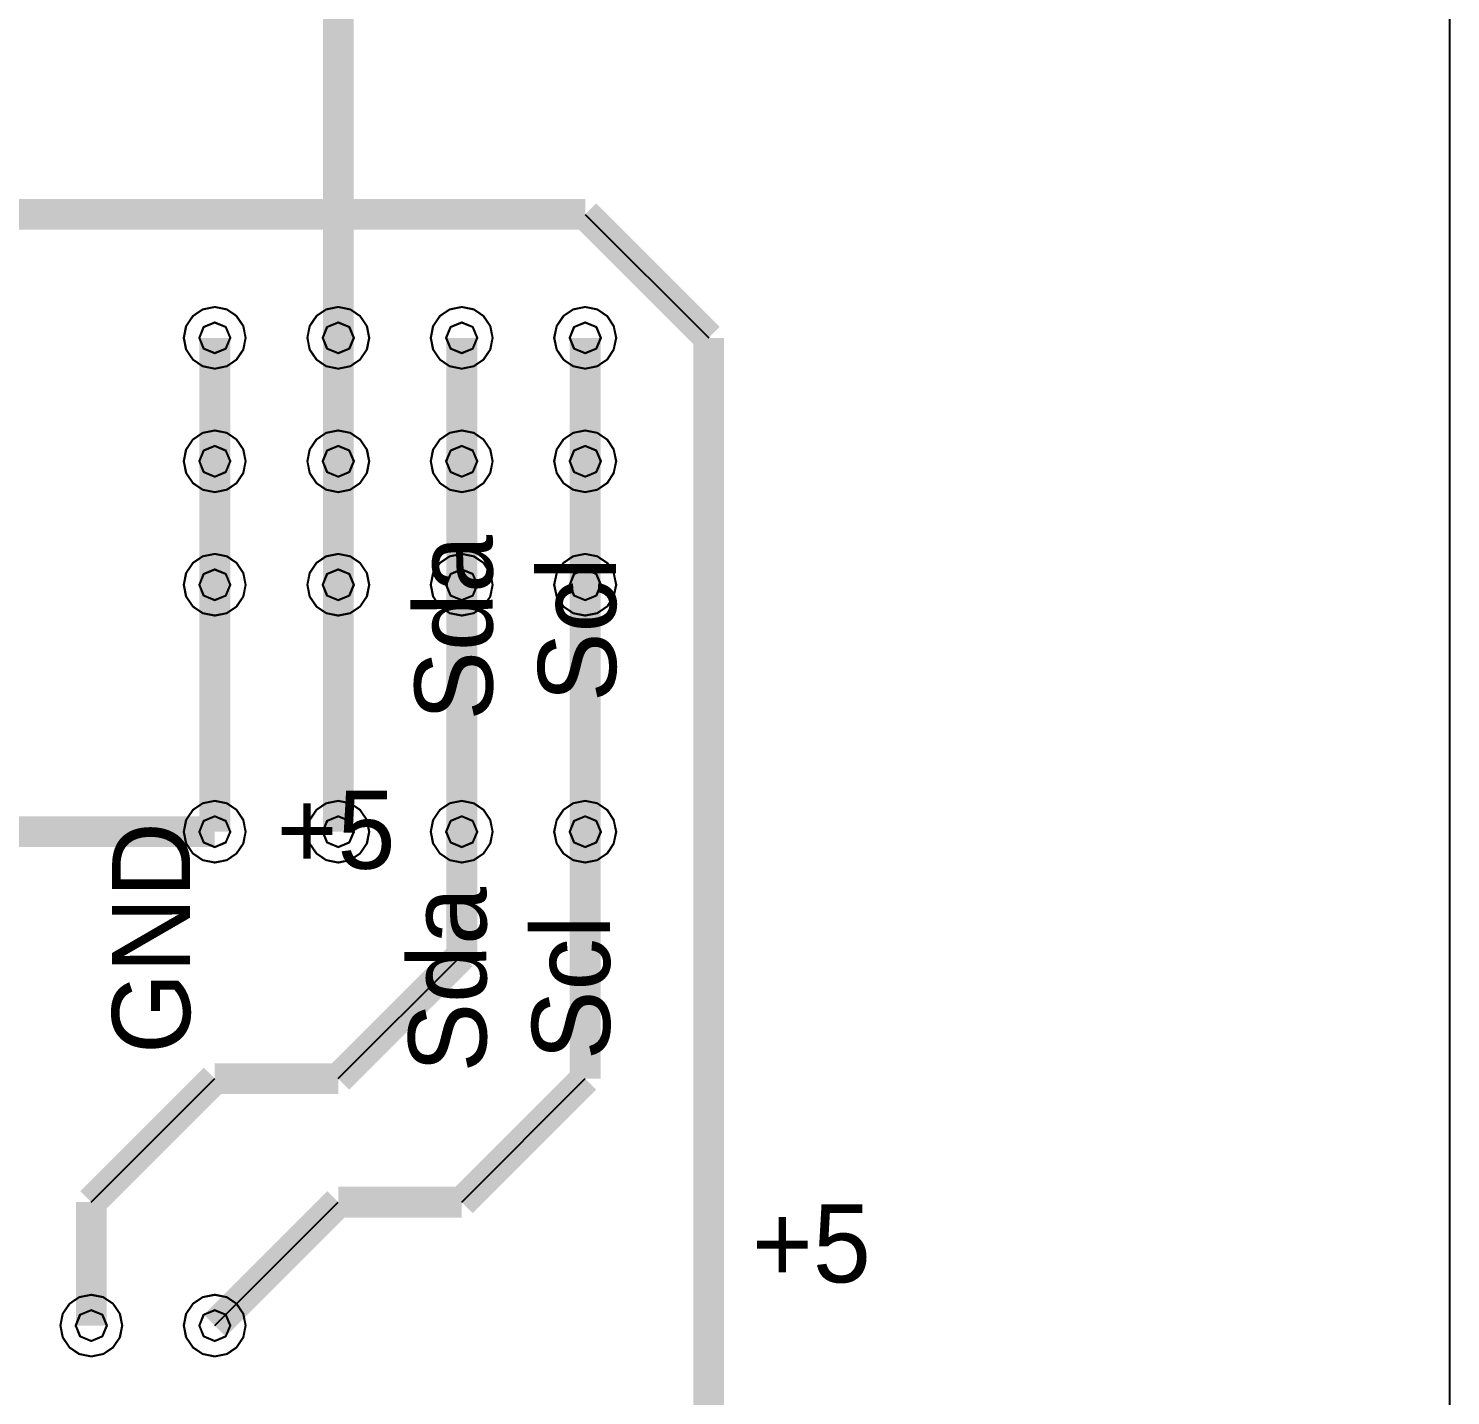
# Model space of a CAD drawing. Extents: x 0.8 to 14.6, y 0 to 10.
# Drawn here: x 12.196 to 14.595, y 5.122 to 7.428 of the extents above; entities that cross this region are included whole.
import ezdxf

# ---------------------------------------------------------------- set-up
doc = ezdxf.new("R2010")
doc.units = 0
doc.layers.get('0').update_dxf_attribs({"linetype": 'CONTINUOUS'})

msp = doc.modelspace()

# ---------------------------------------------------------------- linework, layer by layer
at = {"color": 0}
for points, const_width in [([(14.5938, 10.0313), (14.5938, 0.03125)], 0.00313), ([(12.7188, 7.53125), (12.7188, 7.11458)], 0.05208), ([(11.6771, 7.11458), (13.1354, 7.11458)], 0.05208), ([(12.7188, 7.11458), (12.7188, 6.69792)], 0.05208), ([(13.1354, 7.11458), (13.3438, 6.90625)], 0.05208), ([(12.5104, 6.69792), (12.5104, 6.90625)], 0.05208), ([(12.9271, 6.69792), (12.9271, 6.90625)], 0.05208), ([(13.1354, 6.69792), (13.1354, 6.90625)], 0.05208), ([(13.3438, 4.82292), (13.3438, 6.90625)], 0.05208), ([(12.5104, 6.69792), (12.5104, 6.07292)], 0.05208), ([(12.7188, 6.69792), (12.7188, 6.07292)], 0.05208), ([(12.9271, 6.07292), (12.9271, 6.69792)], 0.05208), ([(13.1354, 6.07292), (13.1354, 6.69792)], 0.05208), ([(11.2604, 6.07292), (12.5104, 6.07292)], 0.05208), ([(12.9271, 5.86458), (12.9271, 6.07292)], 0.05208), ([(13.1354, 5.65625), (13.1354, 6.07292)], 0.05208), ([(12.7188, 5.65625), (12.9271, 5.86458)], 0.05208), ([(12.3021, 5.44792), (12.5104, 5.65625)], 0.05208), ([(12.5104, 5.65625), (12.7188, 5.65625)], 0.05208), ([(12.9271, 5.44792), (13.1354, 5.65625)], 0.05208), ([(12.3021, 5.23958), (12.3021, 5.44792)], 0.05208), ([(12.5104, 5.23958), (12.7188, 5.44792)], 0.05208), ([(12.7188, 5.44792), (12.9271, 5.44792)], 0.05208)]:
    msp.add_lwpolyline(points, dxfattribs=dict(at, const_width=const_width))
for points in [[(13.1354, 7.11458), (13.3438, 6.90625)], [(12.7188, 5.65625), (12.9271, 5.86458)], [(12.3021, 5.44792), (12.5104, 5.65625)], [(12.9271, 5.44792), (13.1354, 5.65625)], [(12.5104, 5.23958), (12.7188, 5.44792)]]:
    msp.add_lwpolyline(points, dxfattribs=at)
at = {"color": 0, "const_width": 0.00344}
for points in [[(12.5625, 6.90625), (12.5584, 6.88601), (12.5472, 6.86947), (12.5307, 6.85829), (12.5104, 6.85417), (12.4901, 6.85829), (12.4736, 6.86947), (12.4624, 6.88601), (12.4583, 6.90625), (12.4624, 6.92654), (12.4736, 6.94308), (12.4901, 6.95426), (12.5104, 6.95833), (12.5307, 6.95426), (12.5472, 6.94308), (12.5584, 6.92654), (12.5625, 6.90625)], [(12.7708, 6.90625), (12.7667, 6.88601), (12.7555, 6.86947), (12.739, 6.85829), (12.7188, 6.85417), (12.6985, 6.85829), (12.6819, 6.86947), (12.6707, 6.88601), (12.6667, 6.90625), (12.6707, 6.92654), (12.6819, 6.94308), (12.6985, 6.95426), (12.7188, 6.95833), (12.739, 6.95426), (12.7555, 6.94308), (12.7667, 6.92654), (12.7708, 6.90625)], [(12.9792, 6.90625), (12.975, 6.88601), (12.9639, 6.86947), (12.9473, 6.85829), (12.9271, 6.85417), (12.9068, 6.85829), (12.8903, 6.86947), (12.8791, 6.88601), (12.875, 6.90625), (12.8791, 6.92654), (12.8903, 6.94308), (12.9068, 6.95426), (12.9271, 6.95833), (12.9473, 6.95426), (12.9639, 6.94308), (12.975, 6.92654), (12.9792, 6.90625)], [(13.1875, 6.90625), (13.1834, 6.88601), (13.1722, 6.86947), (13.1557, 6.85829), (13.1354, 6.85417), (13.1151, 6.85829), (13.0986, 6.86947), (13.0874, 6.88601), (13.0833, 6.90625), (13.0874, 6.92654), (13.0986, 6.94308), (13.1151, 6.95426), (13.1354, 6.95833), (13.1557, 6.95426), (13.1722, 6.94308), (13.1834, 6.92654), (13.1875, 6.90625)], [(12.5625, 6.69792), (12.5584, 6.67768), (12.5472, 6.66114), (12.5307, 6.64996), (12.5104, 6.64583), (12.4901, 6.64996), (12.4736, 6.66114), (12.4624, 6.67768), (12.4583, 6.69792), (12.4624, 6.71821), (12.4736, 6.73475), (12.4901, 6.74593), (12.5104, 6.75), (12.5307, 6.74593), (12.5472, 6.73475), (12.5584, 6.71821), (12.5625, 6.69792)], [(12.7708, 6.69792), (12.7667, 6.67768), (12.7555, 6.66114), (12.739, 6.64996), (12.7188, 6.64583), (12.6985, 6.64996), (12.6819, 6.66114), (12.6707, 6.67768), (12.6667, 6.69792), (12.6707, 6.71821), (12.6819, 6.73475), (12.6985, 6.74593), (12.7188, 6.75), (12.739, 6.74593), (12.7555, 6.73475), (12.7667, 6.71821), (12.7708, 6.69792)], [(12.9792, 6.69792), (12.975, 6.67768), (12.9639, 6.66114), (12.9473, 6.64996), (12.9271, 6.64583), (12.9068, 6.64996), (12.8903, 6.66114), (12.8791, 6.67768), (12.875, 6.69792), (12.8791, 6.71821), (12.8903, 6.73475), (12.9068, 6.74593), (12.9271, 6.75), (12.9473, 6.74593), (12.9639, 6.73475), (12.975, 6.71821), (12.9792, 6.69792)], [(13.1875, 6.69792), (13.1834, 6.67768), (13.1722, 6.66114), (13.1557, 6.64996), (13.1354, 6.64583), (13.1151, 6.64996), (13.0986, 6.66114), (13.0874, 6.67768), (13.0833, 6.69792), (13.0874, 6.71821), (13.0986, 6.73475), (13.1151, 6.74593), (13.1354, 6.75), (13.1557, 6.74593), (13.1722, 6.73475), (13.1834, 6.71821), (13.1875, 6.69792)], [(12.5625, 6.48958), (12.5584, 6.46935), (12.5472, 6.45281), (12.5307, 6.44163), (12.5104, 6.4375), (12.4901, 6.44163), (12.4736, 6.45281), (12.4624, 6.46935), (12.4583, 6.48958), (12.4624, 6.50988), (12.4736, 6.52642), (12.4901, 6.5376), (12.5104, 6.54167), (12.5307, 6.5376), (12.5472, 6.52642), (12.5584, 6.50988), (12.5625, 6.48958)], [(12.7708, 6.48958), (12.7667, 6.46935), (12.7555, 6.45281), (12.739, 6.44163), (12.7188, 6.4375), (12.6985, 6.44163), (12.6819, 6.45281), (12.6707, 6.46935), (12.6667, 6.48958), (12.6707, 6.50988), (12.6819, 6.52642), (12.6985, 6.5376), (12.7188, 6.54167), (12.739, 6.5376), (12.7555, 6.52642), (12.7667, 6.50988), (12.7708, 6.48958)], [(12.9792, 6.48958), (12.975, 6.46935), (12.9639, 6.45281), (12.9473, 6.44163), (12.9271, 6.4375), (12.9068, 6.44163), (12.8903, 6.45281), (12.8791, 6.46935), (12.875, 6.48958), (12.8791, 6.50988), (12.8903, 6.52642), (12.9068, 6.5376), (12.9271, 6.54167), (12.9473, 6.5376), (12.9639, 6.52642), (12.975, 6.50988), (12.9792, 6.48958)], [(13.1875, 6.48958), (13.1834, 6.46935), (13.1722, 6.45281), (13.1557, 6.44163), (13.1354, 6.4375), (13.1151, 6.44163), (13.0986, 6.45281), (13.0874, 6.46935), (13.0833, 6.48958), (13.0874, 6.50988), (13.0986, 6.52642), (13.1151, 6.5376), (13.1354, 6.54167), (13.1557, 6.5376), (13.1722, 6.52642), (13.1834, 6.50988), (13.1875, 6.48958)], [(12.5625, 6.07292), (12.5584, 6.05268), (12.5472, 6.03614), (12.5307, 6.02496), (12.5104, 6.02083), (12.4901, 6.02496), (12.4736, 6.03614), (12.4624, 6.05268), (12.4583, 6.07292), (12.4624, 6.09321), (12.4736, 6.10975), (12.4901, 6.12093), (12.5104, 6.125), (12.5307, 6.12093), (12.5472, 6.10975), (12.5584, 6.09321), (12.5625, 6.07292)], [(12.7708, 6.07292), (12.7667, 6.05268), (12.7555, 6.03614), (12.739, 6.02496), (12.7188, 6.02083), (12.6985, 6.02496), (12.6819, 6.03614), (12.6707, 6.05268), (12.6667, 6.07292), (12.6707, 6.09321), (12.6819, 6.10975), (12.6985, 6.12093), (12.7188, 6.125), (12.739, 6.12093), (12.7555, 6.10975), (12.7667, 6.09321), (12.7708, 6.07292)], [(12.9792, 6.07292), (12.975, 6.05268), (12.9639, 6.03614), (12.9473, 6.02496), (12.9271, 6.02083), (12.9068, 6.02496), (12.8903, 6.03614), (12.8791, 6.05268), (12.875, 6.07292), (12.8791, 6.09321), (12.8903, 6.10975), (12.9068, 6.12093), (12.9271, 6.125), (12.9473, 6.12093), (12.9639, 6.10975), (12.975, 6.09321), (12.9792, 6.07292)], [(13.1875, 6.07292), (13.1834, 6.05268), (13.1722, 6.03614), (13.1557, 6.02496), (13.1354, 6.02083), (13.1151, 6.02496), (13.0986, 6.03614), (13.0874, 6.05268), (13.0833, 6.07292), (13.0874, 6.09321), (13.0986, 6.10975), (13.1151, 6.12093), (13.1354, 6.125), (13.1557, 6.12093), (13.1722, 6.10975), (13.1834, 6.09321), (13.1875, 6.07292)], [(12.3542, 5.23958), (12.35, 5.21935), (12.3389, 5.20281), (12.3223, 5.19162), (12.3021, 5.1875), (12.2818, 5.19162), (12.2653, 5.20281), (12.2541, 5.21935), (12.25, 5.23958), (12.2541, 5.25988), (12.2653, 5.27642), (12.2818, 5.2876), (12.3021, 5.29167), (12.3223, 5.2876), (12.3389, 5.27642), (12.35, 5.25988), (12.3542, 5.23958)], [(12.5625, 5.23958), (12.5584, 5.21935), (12.5472, 5.20281), (12.5307, 5.19162), (12.5104, 5.1875), (12.4901, 5.19162), (12.4736, 5.20281), (12.4624, 5.21935), (12.4583, 5.23958), (12.4624, 5.25988), (12.4736, 5.27642), (12.4901, 5.2876), (12.5104, 5.29167), (12.5307, 5.2876), (12.5472, 5.27642), (12.5584, 5.25988), (12.5625, 5.23958)]]:
    msp.add_lwpolyline(points, close=True, dxfattribs=at)
at = {"color": 0}
for points in [[(12.5625, 6.90625), (12.5584, 6.88601), (12.5472, 6.86947), (12.5307, 6.85829), (12.5104, 6.85417), (12.4901, 6.85829), (12.4736, 6.86947), (12.4624, 6.88601), (12.4583, 6.90625), (12.4624, 6.92654), (12.4736, 6.94308), (12.4901, 6.95426), (12.5104, 6.95833), (12.5307, 6.95426), (12.5472, 6.94308), (12.5584, 6.92654), (12.5625, 6.90625)], [(12.7708, 6.90625), (12.7667, 6.88601), (12.7555, 6.86947), (12.739, 6.85829), (12.7188, 6.85417), (12.6985, 6.85829), (12.6819, 6.86947), (12.6707, 6.88601), (12.6667, 6.90625), (12.6707, 6.92654), (12.6819, 6.94308), (12.6985, 6.95426), (12.7188, 6.95833), (12.739, 6.95426), (12.7555, 6.94308), (12.7667, 6.92654), (12.7708, 6.90625)], [(12.9792, 6.90625), (12.975, 6.88601), (12.9639, 6.86947), (12.9473, 6.85829), (12.9271, 6.85417), (12.9068, 6.85829), (12.8903, 6.86947), (12.8791, 6.88601), (12.875, 6.90625), (12.8791, 6.92654), (12.8903, 6.94308), (12.9068, 6.95426), (12.9271, 6.95833), (12.9473, 6.95426), (12.9639, 6.94308), (12.975, 6.92654), (12.9792, 6.90625)], [(13.1875, 6.90625), (13.1834, 6.88601), (13.1722, 6.86947), (13.1557, 6.85829), (13.1354, 6.85417), (13.1151, 6.85829), (13.0986, 6.86947), (13.0874, 6.88601), (13.0833, 6.90625), (13.0874, 6.92654), (13.0986, 6.94308), (13.1151, 6.95426), (13.1354, 6.95833), (13.1557, 6.95426), (13.1722, 6.94308), (13.1834, 6.92654), (13.1875, 6.90625)], [(12.5625, 6.69792), (12.5584, 6.67768), (12.5472, 6.66114), (12.5307, 6.64996), (12.5104, 6.64583), (12.4901, 6.64996), (12.4736, 6.66114), (12.4624, 6.67768), (12.4583, 6.69792), (12.4624, 6.71821), (12.4736, 6.73475), (12.4901, 6.74593), (12.5104, 6.75), (12.5307, 6.74593), (12.5472, 6.73475), (12.5584, 6.71821), (12.5625, 6.69792)], [(12.7708, 6.69792), (12.7667, 6.67768), (12.7555, 6.66114), (12.739, 6.64996), (12.7188, 6.64583), (12.6985, 6.64996), (12.6819, 6.66114), (12.6707, 6.67768), (12.6667, 6.69792), (12.6707, 6.71821), (12.6819, 6.73475), (12.6985, 6.74593), (12.7188, 6.75), (12.739, 6.74593), (12.7555, 6.73475), (12.7667, 6.71821), (12.7708, 6.69792)], [(12.9792, 6.69792), (12.975, 6.67768), (12.9639, 6.66114), (12.9473, 6.64996), (12.9271, 6.64583), (12.9068, 6.64996), (12.8903, 6.66114), (12.8791, 6.67768), (12.875, 6.69792), (12.8791, 6.71821), (12.8903, 6.73475), (12.9068, 6.74593), (12.9271, 6.75), (12.9473, 6.74593), (12.9639, 6.73475), (12.975, 6.71821), (12.9792, 6.69792)], [(13.1875, 6.69792), (13.1834, 6.67768), (13.1722, 6.66114), (13.1557, 6.64996), (13.1354, 6.64583), (13.1151, 6.64996), (13.0986, 6.66114), (13.0874, 6.67768), (13.0833, 6.69792), (13.0874, 6.71821), (13.0986, 6.73475), (13.1151, 6.74593), (13.1354, 6.75), (13.1557, 6.74593), (13.1722, 6.73475), (13.1834, 6.71821), (13.1875, 6.69792)], [(12.5625, 6.48958), (12.5584, 6.46935), (12.5472, 6.45281), (12.5307, 6.44163), (12.5104, 6.4375), (12.4901, 6.44163), (12.4736, 6.45281), (12.4624, 6.46935), (12.4583, 6.48958), (12.4624, 6.50988), (12.4736, 6.52642), (12.4901, 6.5376), (12.5104, 6.54167), (12.5307, 6.5376), (12.5472, 6.52642), (12.5584, 6.50988), (12.5625, 6.48958)], [(12.7708, 6.48958), (12.7667, 6.46935), (12.7555, 6.45281), (12.739, 6.44163), (12.7188, 6.4375), (12.6985, 6.44163), (12.6819, 6.45281), (12.6707, 6.46935), (12.6667, 6.48958), (12.6707, 6.50988), (12.6819, 6.52642), (12.6985, 6.5376), (12.7188, 6.54167), (12.739, 6.5376), (12.7555, 6.52642), (12.7667, 6.50988), (12.7708, 6.48958)], [(12.9792, 6.48958), (12.975, 6.46935), (12.9639, 6.45281), (12.9473, 6.44163), (12.9271, 6.4375), (12.9068, 6.44163), (12.8903, 6.45281), (12.8791, 6.46935), (12.875, 6.48958), (12.8791, 6.50988), (12.8903, 6.52642), (12.9068, 6.5376), (12.9271, 6.54167), (12.9473, 6.5376), (12.9639, 6.52642), (12.975, 6.50988), (12.9792, 6.48958)], [(13.1875, 6.48958), (13.1834, 6.46935), (13.1722, 6.45281), (13.1557, 6.44163), (13.1354, 6.4375), (13.1151, 6.44163), (13.0986, 6.45281), (13.0874, 6.46935), (13.0833, 6.48958), (13.0874, 6.50988), (13.0986, 6.52642), (13.1151, 6.5376), (13.1354, 6.54167), (13.1557, 6.5376), (13.1722, 6.52642), (13.1834, 6.50988), (13.1875, 6.48958)], [(12.5625, 6.07292), (12.5584, 6.05268), (12.5472, 6.03614), (12.5307, 6.02496), (12.5104, 6.02083), (12.4901, 6.02496), (12.4736, 6.03614), (12.4624, 6.05268), (12.4583, 6.07292), (12.4624, 6.09321), (12.4736, 6.10975), (12.4901, 6.12093), (12.5104, 6.125), (12.5307, 6.12093), (12.5472, 6.10975), (12.5584, 6.09321), (12.5625, 6.07292)], [(12.7708, 6.07292), (12.7667, 6.05268), (12.7555, 6.03614), (12.739, 6.02496), (12.7188, 6.02083), (12.6985, 6.02496), (12.6819, 6.03614), (12.6707, 6.05268), (12.6667, 6.07292), (12.6707, 6.09321), (12.6819, 6.10975), (12.6985, 6.12093), (12.7188, 6.125), (12.739, 6.12093), (12.7555, 6.10975), (12.7667, 6.09321), (12.7708, 6.07292)], [(12.9792, 6.07292), (12.975, 6.05268), (12.9639, 6.03614), (12.9473, 6.02496), (12.9271, 6.02083), (12.9068, 6.02496), (12.8903, 6.03614), (12.8791, 6.05268), (12.875, 6.07292), (12.8791, 6.09321), (12.8903, 6.10975), (12.9068, 6.12093), (12.9271, 6.125), (12.9473, 6.12093), (12.9639, 6.10975), (12.975, 6.09321), (12.9792, 6.07292)], [(13.1875, 6.07292), (13.1834, 6.05268), (13.1722, 6.03614), (13.1557, 6.02496), (13.1354, 6.02083), (13.1151, 6.02496), (13.0986, 6.03614), (13.0874, 6.05268), (13.0833, 6.07292), (13.0874, 6.09321), (13.0986, 6.10975), (13.1151, 6.12093), (13.1354, 6.125), (13.1557, 6.12093), (13.1722, 6.10975), (13.1834, 6.09321), (13.1875, 6.07292)], [(12.3542, 5.23958), (12.35, 5.21935), (12.3389, 5.20281), (12.3223, 5.19162), (12.3021, 5.1875), (12.2818, 5.19162), (12.2653, 5.20281), (12.2541, 5.21935), (12.25, 5.23958), (12.2541, 5.25988), (12.2653, 5.27642), (12.2818, 5.2876), (12.3021, 5.29167), (12.3223, 5.2876), (12.3389, 5.27642), (12.35, 5.25988), (12.3542, 5.23958)], [(12.5625, 5.23958), (12.5584, 5.21935), (12.5472, 5.20281), (12.5307, 5.19162), (12.5104, 5.1875), (12.4901, 5.19162), (12.4736, 5.20281), (12.4624, 5.21935), (12.4583, 5.23958), (12.4624, 5.25988), (12.4736, 5.27642), (12.4901, 5.2876), (12.5104, 5.29167), (12.5307, 5.2876), (12.5472, 5.27642), (12.5584, 5.25988), (12.5625, 5.23958)]]:
    msp.add_lwpolyline(points, close=True, dxfattribs=at)
at = {"color": 7, "const_width": 0.00344}
for points in [[(12.5365, 6.90625), (12.5288, 6.88786), (12.5104, 6.88021), (12.492, 6.88786), (12.4844, 6.90625), (12.492, 6.92469), (12.5104, 6.93229), (12.5288, 6.92469), (12.5365, 6.90625)], [(12.7448, 6.90625), (12.7371, 6.88786), (12.7188, 6.88021), (12.7003, 6.88786), (12.6927, 6.90625), (12.7003, 6.92469), (12.7188, 6.93229), (12.7371, 6.92469), (12.7448, 6.90625)], [(12.9531, 6.90625), (12.9455, 6.88786), (12.9271, 6.88021), (12.9086, 6.88786), (12.901, 6.90625), (12.9086, 6.92469), (12.9271, 6.93229), (12.9455, 6.92469), (12.9531, 6.90625)], [(13.1615, 6.90625), (13.1538, 6.88786), (13.1354, 6.88021), (13.117, 6.88786), (13.1094, 6.90625), (13.117, 6.92469), (13.1354, 6.93229), (13.1538, 6.92469), (13.1615, 6.90625)], [(12.5365, 6.69792), (12.5288, 6.67953), (12.5104, 6.67188), (12.492, 6.67953), (12.4844, 6.69792), (12.492, 6.71636), (12.5104, 6.72396), (12.5288, 6.71636), (12.5365, 6.69792)], [(12.7448, 6.69792), (12.7371, 6.67953), (12.7188, 6.67188), (12.7003, 6.67953), (12.6927, 6.69792), (12.7003, 6.71636), (12.7188, 6.72396), (12.7371, 6.71636), (12.7448, 6.69792)], [(12.9531, 6.69792), (12.9455, 6.67953), (12.9271, 6.67188), (12.9086, 6.67953), (12.901, 6.69792), (12.9086, 6.71636), (12.9271, 6.72396), (12.9455, 6.71636), (12.9531, 6.69792)], [(13.1615, 6.69792), (13.1538, 6.67953), (13.1354, 6.67188), (13.117, 6.67953), (13.1094, 6.69792), (13.117, 6.71636), (13.1354, 6.72396), (13.1538, 6.71636), (13.1615, 6.69792)], [(12.5365, 6.48958), (12.5288, 6.47119), (12.5104, 6.46354), (12.492, 6.47119), (12.4844, 6.48958), (12.492, 6.50803), (12.5104, 6.51563), (12.5288, 6.50803), (12.5365, 6.48958)], [(12.7448, 6.48958), (12.7371, 6.47119), (12.7188, 6.46354), (12.7003, 6.47119), (12.6927, 6.48958), (12.7003, 6.50803), (12.7188, 6.51563), (12.7371, 6.50803), (12.7448, 6.48958)], [(12.9531, 6.48958), (12.9455, 6.47119), (12.9271, 6.46354), (12.9086, 6.47119), (12.901, 6.48958), (12.9086, 6.50803), (12.9271, 6.51563), (12.9455, 6.50803), (12.9531, 6.48958)], [(13.1615, 6.48958), (13.1538, 6.47119), (13.1354, 6.46354), (13.117, 6.47119), (13.1094, 6.48958), (13.117, 6.50803), (13.1354, 6.51563), (13.1538, 6.50803), (13.1615, 6.48958)], [(12.5365, 6.07292), (12.5288, 6.05453), (12.5104, 6.04688), (12.492, 6.05453), (12.4844, 6.07292), (12.492, 6.09136), (12.5104, 6.09896), (12.5288, 6.09136), (12.5365, 6.07292)], [(12.7448, 6.07292), (12.7371, 6.05453), (12.7188, 6.04688), (12.7003, 6.05453), (12.6927, 6.07292), (12.7003, 6.09136), (12.7188, 6.09896), (12.7371, 6.09136), (12.7448, 6.07292)], [(12.9531, 6.07292), (12.9455, 6.05453), (12.9271, 6.04688), (12.9086, 6.05453), (12.901, 6.07292), (12.9086, 6.09136), (12.9271, 6.09896), (12.9455, 6.09136), (12.9531, 6.07292)], [(13.1615, 6.07292), (13.1538, 6.05453), (13.1354, 6.04688), (13.117, 6.05453), (13.1094, 6.07292), (13.117, 6.09136), (13.1354, 6.09896), (13.1538, 6.09136), (13.1615, 6.07292)], [(12.3281, 5.23958), (12.3205, 5.22119), (12.3021, 5.21354), (12.2836, 5.22119), (12.276, 5.23958), (12.2836, 5.25803), (12.3021, 5.26563), (12.3205, 5.25803), (12.3281, 5.23958)], [(12.5365, 5.23958), (12.5288, 5.22119), (12.5104, 5.21354), (12.492, 5.22119), (12.4844, 5.23958), (12.492, 5.25803), (12.5104, 5.26563), (12.5288, 5.25803), (12.5365, 5.23958)]]:
    msp.add_lwpolyline(points, close=True, dxfattribs=at)
at = {"color": 7}
for points in [[(12.5365, 6.90625), (12.5288, 6.88786), (12.5104, 6.88021), (12.492, 6.88786), (12.4844, 6.90625), (12.492, 6.92469), (12.5104, 6.93229), (12.5288, 6.92469), (12.5365, 6.90625)], [(12.7448, 6.90625), (12.7371, 6.88786), (12.7188, 6.88021), (12.7003, 6.88786), (12.6927, 6.90625), (12.7003, 6.92469), (12.7188, 6.93229), (12.7371, 6.92469), (12.7448, 6.90625)], [(12.9531, 6.90625), (12.9455, 6.88786), (12.9271, 6.88021), (12.9086, 6.88786), (12.901, 6.90625), (12.9086, 6.92469), (12.9271, 6.93229), (12.9455, 6.92469), (12.9531, 6.90625)], [(13.1615, 6.90625), (13.1538, 6.88786), (13.1354, 6.88021), (13.117, 6.88786), (13.1094, 6.90625), (13.117, 6.92469), (13.1354, 6.93229), (13.1538, 6.92469), (13.1615, 6.90625)], [(12.5365, 6.69792), (12.5288, 6.67953), (12.5104, 6.67188), (12.492, 6.67953), (12.4844, 6.69792), (12.492, 6.71636), (12.5104, 6.72396), (12.5288, 6.71636), (12.5365, 6.69792)], [(12.7448, 6.69792), (12.7371, 6.67953), (12.7188, 6.67188), (12.7003, 6.67953), (12.6927, 6.69792), (12.7003, 6.71636), (12.7188, 6.72396), (12.7371, 6.71636), (12.7448, 6.69792)], [(12.9531, 6.69792), (12.9455, 6.67953), (12.9271, 6.67188), (12.9086, 6.67953), (12.901, 6.69792), (12.9086, 6.71636), (12.9271, 6.72396), (12.9455, 6.71636), (12.9531, 6.69792)], [(13.1615, 6.69792), (13.1538, 6.67953), (13.1354, 6.67188), (13.117, 6.67953), (13.1094, 6.69792), (13.117, 6.71636), (13.1354, 6.72396), (13.1538, 6.71636), (13.1615, 6.69792)], [(12.5365, 6.48958), (12.5288, 6.47119), (12.5104, 6.46354), (12.492, 6.47119), (12.4844, 6.48958), (12.492, 6.50803), (12.5104, 6.51563), (12.5288, 6.50803), (12.5365, 6.48958)], [(12.7448, 6.48958), (12.7371, 6.47119), (12.7188, 6.46354), (12.7003, 6.47119), (12.6927, 6.48958), (12.7003, 6.50803), (12.7188, 6.51563), (12.7371, 6.50803), (12.7448, 6.48958)], [(12.9531, 6.48958), (12.9455, 6.47119), (12.9271, 6.46354), (12.9086, 6.47119), (12.901, 6.48958), (12.9086, 6.50803), (12.9271, 6.51563), (12.9455, 6.50803), (12.9531, 6.48958)], [(13.1615, 6.48958), (13.1538, 6.47119), (13.1354, 6.46354), (13.117, 6.47119), (13.1094, 6.48958), (13.117, 6.50803), (13.1354, 6.51563), (13.1538, 6.50803), (13.1615, 6.48958)], [(12.5365, 6.07292), (12.5288, 6.05453), (12.5104, 6.04688), (12.492, 6.05453), (12.4844, 6.07292), (12.492, 6.09136), (12.5104, 6.09896), (12.5288, 6.09136), (12.5365, 6.07292)], [(12.7448, 6.07292), (12.7371, 6.05453), (12.7188, 6.04688), (12.7003, 6.05453), (12.6927, 6.07292), (12.7003, 6.09136), (12.7188, 6.09896), (12.7371, 6.09136), (12.7448, 6.07292)], [(12.9531, 6.07292), (12.9455, 6.05453), (12.9271, 6.04688), (12.9086, 6.05453), (12.901, 6.07292), (12.9086, 6.09136), (12.9271, 6.09896), (12.9455, 6.09136), (12.9531, 6.07292)], [(13.1615, 6.07292), (13.1538, 6.05453), (13.1354, 6.04688), (13.117, 6.05453), (13.1094, 6.07292), (13.117, 6.09136), (13.1354, 6.09896), (13.1538, 6.09136), (13.1615, 6.07292)], [(12.3281, 5.23958), (12.3205, 5.22119), (12.3021, 5.21354), (12.2836, 5.22119), (12.276, 5.23958), (12.2836, 5.25803), (12.3021, 5.26563), (12.3205, 5.25803), (12.3281, 5.23958)], [(12.5365, 5.23958), (12.5288, 5.22119), (12.5104, 5.21354), (12.492, 5.22119), (12.4844, 5.23958), (12.492, 5.25803), (12.5104, 5.26563), (12.5288, 5.25803), (12.5365, 5.23958)]]:
    msp.add_lwpolyline(points, close=True, dxfattribs=at)

# ---------------------------------------------------------------- texts
at = {"color": 134}
for s, p in [('Sda', (12.9792, 6.26042)), ('Scl', (13.1875, 6.29167)), ('GND', (12.4688, 5.69792)), ('Sda', (12.9688, 5.66667)), ('Scl', (13.1771, 5.6875))]:
    msp.add_text(s, height=0.131628, rotation=90, dxfattribs=at).set_placement(p)
for p in [(12.6146, 6.01042), (13.4167, 5.3125)]:
    msp.add_text('+5', height=0.131628, dxfattribs=at).set_placement(p)

doc.saveas('drawing.dxf')
